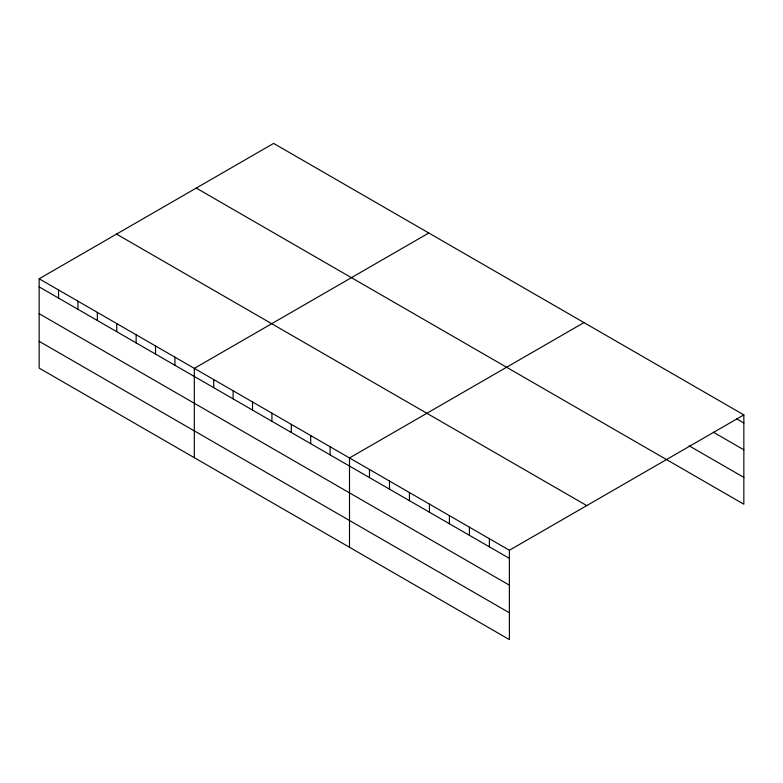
<?xml version="1.0" encoding="UTF-8"?>
<svg xmlns="http://www.w3.org/2000/svg" width="783" height="783" viewBox="0 0 783 783"><rect width="100%" height="100%" fill="white"/><g stroke="black" fill="none" stroke-linecap="round" stroke-linejoin="round"><path stroke-width="1.17" d="M509.381 585.175L509.381 550.263L39.15 278.777L39.15 368.108L509.381 639.594L509.381 585.175L39.15 313.689M196.249 188.077L743.85 504.223L743.85 414.892L273.619 143.406L39.15 278.777M428.8 233.001L194.321 368.372L194.321 457.703M583.971 322.586L349.502 457.957L349.502 547.288M509.381 550.263L743.85 414.892M736.49 418.748L743.85 423.006M713.342 432.196L743.85 449.804M689.157 445.84L743.85 477.415M116.53 234.107L586.751 505.593M39.15 286.891L509.381 558.377M39.15 341.31L509.381 612.786M489.395 538.724L489.395 546.837M469.409 527.184L469.409 535.298M449.422 515.645L449.422 523.758M429.436 504.115L429.436 512.219M409.45 492.576L409.45 500.68M389.464 481.036L389.464 489.15M369.488 469.497L369.488 477.61M330.103 446.76L330.103 454.874M310.704 435.563L310.704 443.677M291.305 424.366L291.305 432.47M271.916 413.16L271.916 421.274M252.518 401.963L252.518 410.077M233.119 390.766L233.119 398.88M213.72 379.569L213.72 387.683M174.932 357.165L174.932 365.279M155.533 345.969L155.533 354.082M136.134 334.772L136.134 342.885M116.736 323.575L116.736 331.689M97.337 312.378L97.337 320.492M77.948 301.181L77.948 309.285M58.549 289.974L58.549 298.088"/></g></svg>
